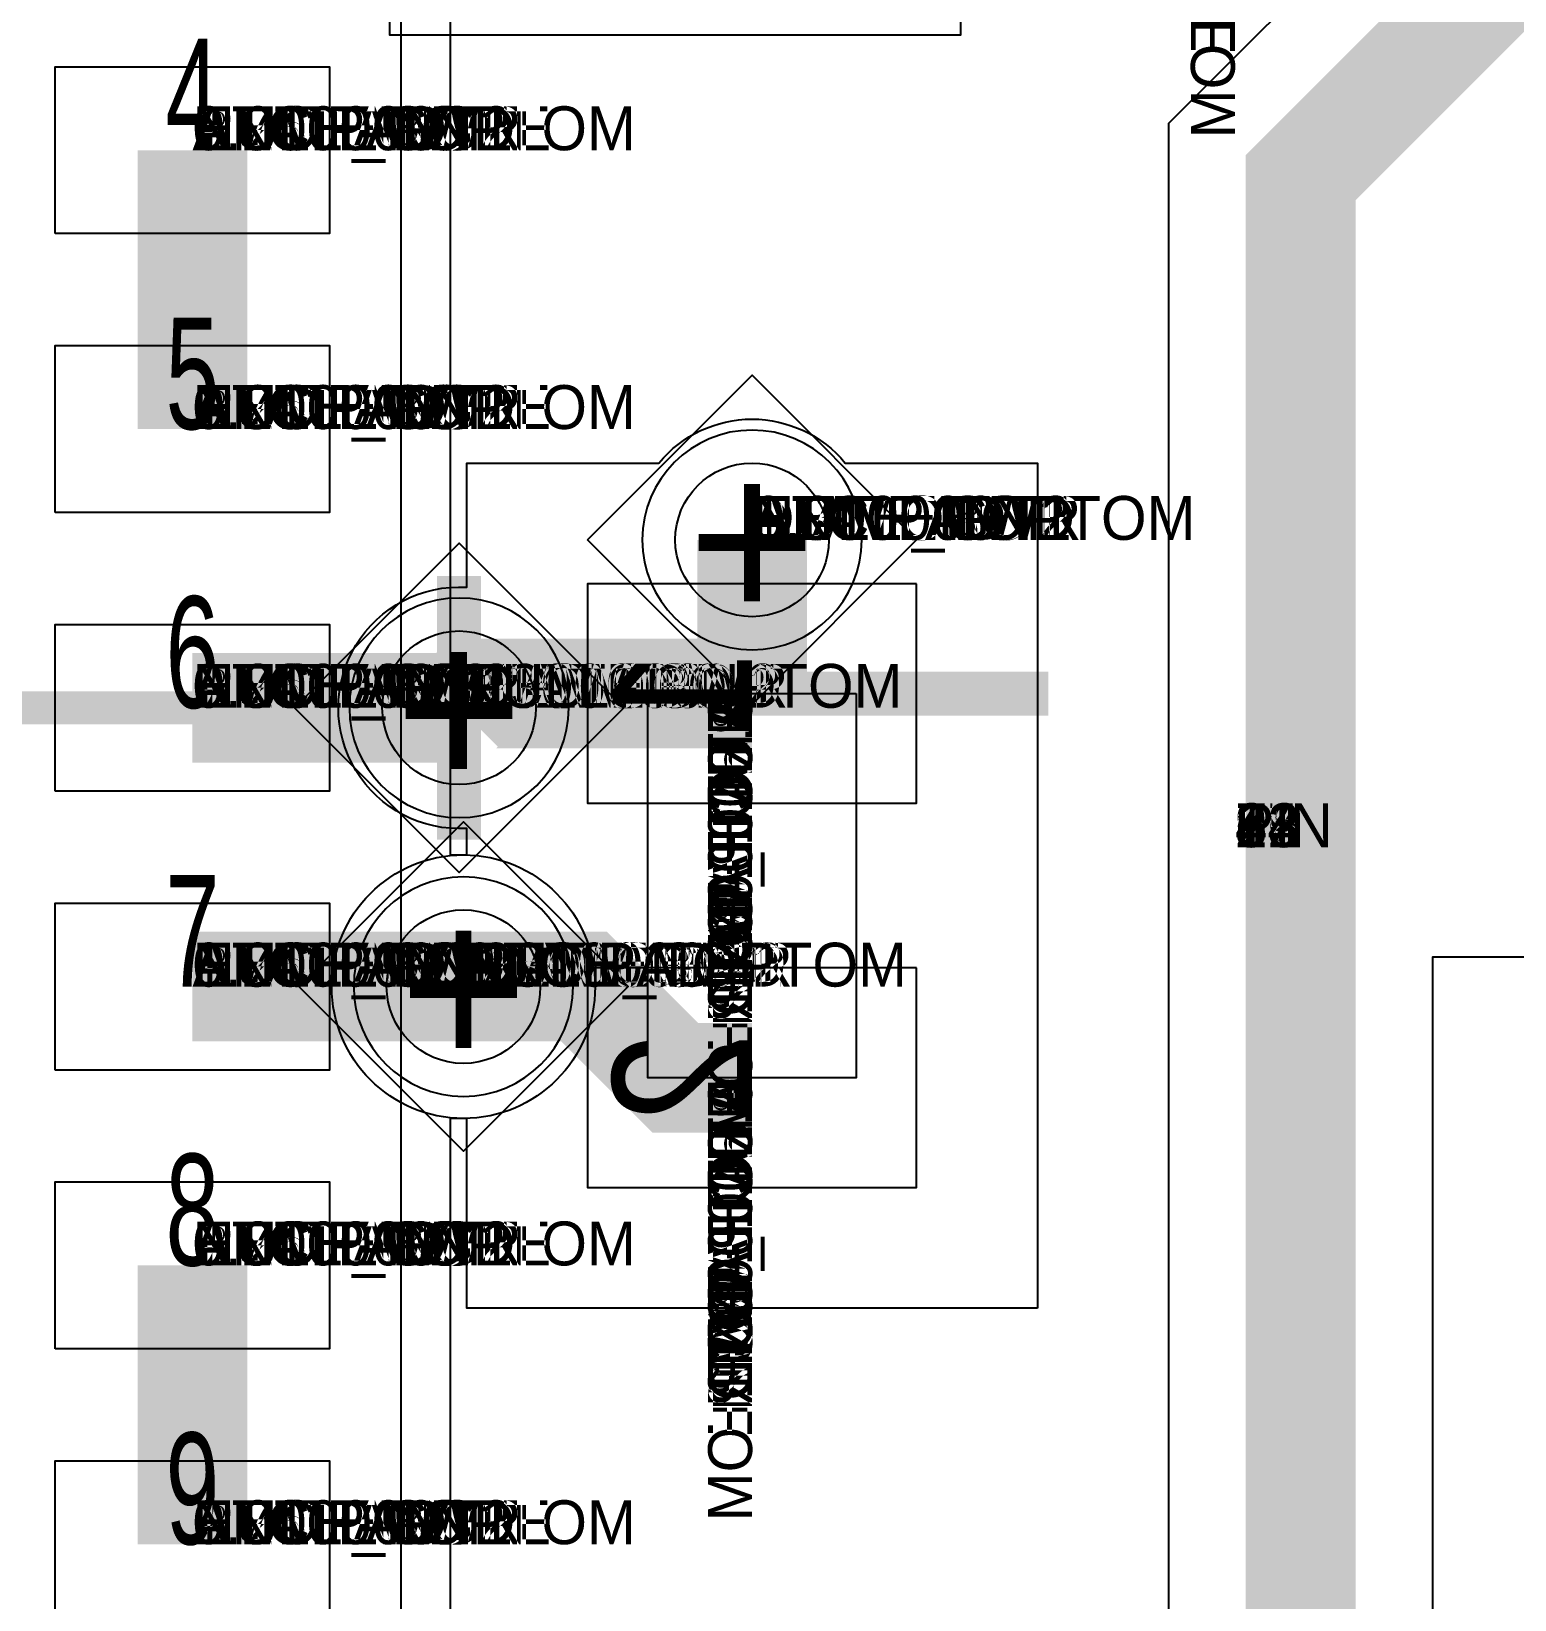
# Model space of a CAD drawing. Extents: x 0 to 323, y 0 to 320.
# Drawn here: x 24.53 to 31.29, y 243.88 to 251.02 of the extents above; entities that cross this region are included whole.
import ezdxf
from ezdxf.enums import TextEntityAlignment as Align

# ---------------------------------------------------------------- set-up
doc = ezdxf.new("R2010")
doc.units = 0
doc.header["$MEASUREMENT"] = 0
doc.layers.get('0').update_dxf_attribs({"linetype": 'CONTINUOUS'})
for name, color, linetype in [('CDN_FIGURES', 7, 'CONTINUOUS'), ('ETCH_BOTTOM', 7, 'CONTINUOUS'), ('ETCH_GND', 3, 'CONTINUOUS'), ('ETCH_INT1', 4, 'CONTINUOUS'), ('ETCH_INT2', 5, 'CONTINUOUS'), ('ETCH_PWR', 6, 'CONTINUOUS'), ('ETCH_TOP', 2, 'CONTINUOUS'), ('MANUFACTURING_NCLEGEND-1-6', 8, 'CONTINUOUS'), ('PACKAGE_GEOMETRY_ASSEMBLY_TOP', 11, 'CONTINUOUS'), ('PACKAGE_GEOMETRY_PIN_NUMBER', 9, 'CONTINUOUS')]:
    doc.layers.add(name, color=color, linetype=linetype)

# ---------------------------------------------------------------- blocks, each defined once
blk = doc.blocks.new('PAD_INFO')
for tag in ['SHAPE_TYPE', 'PAD_HEIGHT', 'PAD_LAYER', 'PAD_TYPE', 'PAD_WIDTH']:
    blk.add_attdef(tag, (0, 0), '', height=0.2)
at = {"flags": 2}
blk.add_attdef('CDN_TYPE', (0, 0), '', height=0.2, dxfattribs=at)
blk = doc.blocks.new('DRILL_INFO')
at = {"flags": 2}
blk.add_attdef('CDN_TYPE', (0, 0), '', height=0.2, dxfattribs=at)
for tag in ['FSHAPE', 'FCHAR', 'DRILL_HEIGHT', 'DIAMETER', 'PLATED', 'DRILL_WIDTH']:
    blk.add_attdef(tag, (0, 0), '', height=0.2)
blk = doc.blocks.new('VIA0700X0300')
at = {"layer": 'ETCH_BOTTOM'}
blk.add_circle((0, 0), 0.35, dxfattribs=at)
at = {"layer": 'ETCH_GND'}
blk.add_circle((0, 0), 0.35, dxfattribs=at)
at = {"layer": 'ETCH_INT1'}
blk.add_circle((0, 0), 0.35, dxfattribs=at)
at = {"layer": 'ETCH_INT2'}
blk.add_circle((0, 0), 0.35, dxfattribs=at)
at = {"layer": 'ETCH_PWR'}
blk.add_circle((0, 0), 0.35, dxfattribs=at)
at = {"layer": 'ETCH_TOP'}
blk.add_circle((0, 0), 0.35, dxfattribs=at)
ref = blk.add_blockref('PAD_INFO', (0, 0))
ref.add_attrib('PAD_LAYER', 'ETCH_TOP', (0, 0), dxfattribs={"height": 0.2})
ref.add_attrib('SHAPE_TYPE', 'NULL', (0, 0), dxfattribs={"height": 0.2})
ref.add_attrib('PAD_TYPE', 'ANTIPAD', (0, 0), dxfattribs={"height": 0.2})
ref.add_attrib('PAD_WIDTH', '0.000000', (0, 0), dxfattribs={"height": 0.2})
ref.add_attrib('PAD_HEIGHT', '0.000000', (0, 0), dxfattribs={"height": 0.2})
ref = blk.add_blockref('PAD_INFO', (0, 0))
ref.add_attrib('PAD_LAYER', 'ETCH_GND', (0, 0), dxfattribs={"height": 0.2})
ref.add_attrib('SHAPE_TYPE', 'NULL', (0, 0), dxfattribs={"height": 0.2})
ref.add_attrib('PAD_TYPE', 'ANTIPAD', (0, 0), dxfattribs={"height": 0.2})
ref.add_attrib('PAD_WIDTH', '0.000000', (0, 0), dxfattribs={"height": 0.2})
ref.add_attrib('PAD_HEIGHT', '0.000000', (0, 0), dxfattribs={"height": 0.2})
ref = blk.add_blockref('PAD_INFO', (0, 0))
ref.add_attrib('PAD_LAYER', 'ETCH_INT1', (0, 0), dxfattribs={"height": 0.2})
ref.add_attrib('SHAPE_TYPE', 'NULL', (0, 0), dxfattribs={"height": 0.2})
ref.add_attrib('PAD_TYPE', 'ANTIPAD', (0, 0), dxfattribs={"height": 0.2})
ref.add_attrib('PAD_WIDTH', '0.000000', (0, 0), dxfattribs={"height": 0.2})
ref.add_attrib('PAD_HEIGHT', '0.000000', (0, 0), dxfattribs={"height": 0.2})
ref = blk.add_blockref('PAD_INFO', (0, 0))
ref.add_attrib('PAD_LAYER', 'ETCH_INT2', (0, 0), dxfattribs={"height": 0.2})
ref.add_attrib('SHAPE_TYPE', 'NULL', (0, 0), dxfattribs={"height": 0.2})
ref.add_attrib('PAD_TYPE', 'ANTIPAD', (0, 0), dxfattribs={"height": 0.2})
ref.add_attrib('PAD_WIDTH', '0.000000', (0, 0), dxfattribs={"height": 0.2})
ref.add_attrib('PAD_HEIGHT', '0.000000', (0, 0), dxfattribs={"height": 0.2})
ref = blk.add_blockref('PAD_INFO', (0, 0))
ref.add_attrib('PAD_LAYER', 'ETCH_PWR', (0, 0), dxfattribs={"height": 0.2})
ref.add_attrib('SHAPE_TYPE', 'NULL', (0, 0), dxfattribs={"height": 0.2})
ref.add_attrib('PAD_TYPE', 'ANTIPAD', (0, 0), dxfattribs={"height": 0.2})
ref.add_attrib('PAD_WIDTH', '0.000000', (0, 0), dxfattribs={"height": 0.2})
ref.add_attrib('PAD_HEIGHT', '0.000000', (0, 0), dxfattribs={"height": 0.2})
ref = blk.add_blockref('PAD_INFO', (0, 0))
ref.add_attrib('PAD_LAYER', 'ETCH_BOTTOM', (0, 0), dxfattribs={"height": 0.2})
ref.add_attrib('SHAPE_TYPE', 'NULL', (0, 0), dxfattribs={"height": 0.2})
ref.add_attrib('PAD_TYPE', 'ANTIPAD', (0, 0), dxfattribs={"height": 0.2})
ref.add_attrib('PAD_WIDTH', '0.000000', (0, 0), dxfattribs={"height": 0.2})
ref.add_attrib('PAD_HEIGHT', '0.000000', (0, 0), dxfattribs={"height": 0.2})
ref = blk.add_blockref('PAD_INFO', (0, 0))
ref.add_attrib('PAD_LAYER', 'ETCH_TOP', (0, 0), dxfattribs={"height": 0.2})
ref.add_attrib('SHAPE_TYPE', 'NULL', (0, 0), dxfattribs={"height": 0.2})
ref.add_attrib('PAD_TYPE', 'THERMAL', (0, 0), dxfattribs={"height": 0.2})
ref.add_attrib('PAD_WIDTH', '0.000000', (0, 0), dxfattribs={"height": 0.2})
ref.add_attrib('PAD_HEIGHT', '0.000000', (0, 0), dxfattribs={"height": 0.2})
ref = blk.add_blockref('PAD_INFO', (0, 0))
ref.add_attrib('PAD_LAYER', 'ETCH_GND', (0, 0), dxfattribs={"height": 0.2})
ref.add_attrib('SHAPE_TYPE', 'NULL', (0, 0), dxfattribs={"height": 0.2})
ref.add_attrib('PAD_TYPE', 'THERMAL', (0, 0), dxfattribs={"height": 0.2})
ref.add_attrib('PAD_WIDTH', '0.000000', (0, 0), dxfattribs={"height": 0.2})
ref.add_attrib('PAD_HEIGHT', '0.000000', (0, 0), dxfattribs={"height": 0.2})
ref = blk.add_blockref('PAD_INFO', (0, 0))
ref.add_attrib('PAD_LAYER', 'ETCH_INT1', (0, 0), dxfattribs={"height": 0.2})
ref.add_attrib('SHAPE_TYPE', 'NULL', (0, 0), dxfattribs={"height": 0.2})
ref.add_attrib('PAD_TYPE', 'THERMAL', (0, 0), dxfattribs={"height": 0.2})
ref.add_attrib('PAD_WIDTH', '0.000000', (0, 0), dxfattribs={"height": 0.2})
ref.add_attrib('PAD_HEIGHT', '0.000000', (0, 0), dxfattribs={"height": 0.2})
ref = blk.add_blockref('PAD_INFO', (0, 0))
ref.add_attrib('PAD_LAYER', 'ETCH_INT2', (0, 0), dxfattribs={"height": 0.2})
ref.add_attrib('SHAPE_TYPE', 'NULL', (0, 0), dxfattribs={"height": 0.2})
ref.add_attrib('PAD_TYPE', 'THERMAL', (0, 0), dxfattribs={"height": 0.2})
ref.add_attrib('PAD_WIDTH', '0.000000', (0, 0), dxfattribs={"height": 0.2})
ref.add_attrib('PAD_HEIGHT', '0.000000', (0, 0), dxfattribs={"height": 0.2})
ref = blk.add_blockref('PAD_INFO', (0, 0))
ref.add_attrib('PAD_LAYER', 'ETCH_PWR', (0, 0), dxfattribs={"height": 0.2})
ref.add_attrib('SHAPE_TYPE', 'NULL', (0, 0), dxfattribs={"height": 0.2})
ref.add_attrib('PAD_TYPE', 'THERMAL', (0, 0), dxfattribs={"height": 0.2})
ref.add_attrib('PAD_WIDTH', '0.000000', (0, 0), dxfattribs={"height": 0.2})
ref.add_attrib('PAD_HEIGHT', '0.000000', (0, 0), dxfattribs={"height": 0.2})
ref = blk.add_blockref('PAD_INFO', (0, 0))
ref.add_attrib('PAD_LAYER', 'ETCH_BOTTOM', (0, 0), dxfattribs={"height": 0.2})
ref.add_attrib('SHAPE_TYPE', 'NULL', (0, 0), dxfattribs={"height": 0.2})
ref.add_attrib('PAD_TYPE', 'THERMAL', (0, 0), dxfattribs={"height": 0.2})
ref.add_attrib('PAD_WIDTH', '0.000000', (0, 0), dxfattribs={"height": 0.2})
ref.add_attrib('PAD_HEIGHT', '0.000000', (0, 0), dxfattribs={"height": 0.2})
ref = blk.add_blockref('PAD_INFO', (0, 0))
ref.add_attrib('PAD_LAYER', 'ETCH_TOP', (0, 0), dxfattribs={"height": 0.2})
ref.add_attrib('SHAPE_TYPE', 'CIRCLE', (0, 0), dxfattribs={"height": 0.2})
ref.add_attrib('PAD_TYPE', 'REGULAR', (0, 0), dxfattribs={"height": 0.2})
ref.add_attrib('PAD_WIDTH', '0.700000', (0, 0), dxfattribs={"height": 0.2})
ref.add_attrib('PAD_HEIGHT', '0.700000', (0, 0), dxfattribs={"height": 0.2})
ref = blk.add_blockref('PAD_INFO', (0, 0))
ref.add_attrib('PAD_LAYER', 'ETCH_GND', (0, 0), dxfattribs={"height": 0.2})
ref.add_attrib('SHAPE_TYPE', 'CIRCLE', (0, 0), dxfattribs={"height": 0.2})
ref.add_attrib('PAD_TYPE', 'REGULAR', (0, 0), dxfattribs={"height": 0.2})
ref.add_attrib('PAD_WIDTH', '0.700000', (0, 0), dxfattribs={"height": 0.2})
ref.add_attrib('PAD_HEIGHT', '0.700000', (0, 0), dxfattribs={"height": 0.2})
ref = blk.add_blockref('PAD_INFO', (0, 0))
ref.add_attrib('PAD_LAYER', 'ETCH_INT1', (0, 0), dxfattribs={"height": 0.2})
ref.add_attrib('SHAPE_TYPE', 'CIRCLE', (0, 0), dxfattribs={"height": 0.2})
ref.add_attrib('PAD_TYPE', 'REGULAR', (0, 0), dxfattribs={"height": 0.2})
ref.add_attrib('PAD_WIDTH', '0.700000', (0, 0), dxfattribs={"height": 0.2})
ref.add_attrib('PAD_HEIGHT', '0.700000', (0, 0), dxfattribs={"height": 0.2})
ref = blk.add_blockref('PAD_INFO', (0, 0))
ref.add_attrib('PAD_LAYER', 'ETCH_INT2', (0, 0), dxfattribs={"height": 0.2})
ref.add_attrib('SHAPE_TYPE', 'CIRCLE', (0, 0), dxfattribs={"height": 0.2})
ref.add_attrib('PAD_TYPE', 'REGULAR', (0, 0), dxfattribs={"height": 0.2})
ref.add_attrib('PAD_WIDTH', '0.700000', (0, 0), dxfattribs={"height": 0.2})
ref.add_attrib('PAD_HEIGHT', '0.700000', (0, 0), dxfattribs={"height": 0.2})
ref = blk.add_blockref('PAD_INFO', (0, 0))
ref.add_attrib('PAD_LAYER', 'ETCH_PWR', (0, 0), dxfattribs={"height": 0.2})
ref.add_attrib('SHAPE_TYPE', 'CIRCLE', (0, 0), dxfattribs={"height": 0.2})
ref.add_attrib('PAD_TYPE', 'REGULAR', (0, 0), dxfattribs={"height": 0.2})
ref.add_attrib('PAD_WIDTH', '0.700000', (0, 0), dxfattribs={"height": 0.2})
ref.add_attrib('PAD_HEIGHT', '0.700000', (0, 0), dxfattribs={"height": 0.2})
ref = blk.add_blockref('PAD_INFO', (0, 0))
ref.add_attrib('PAD_LAYER', 'ETCH_BOTTOM', (0, 0), dxfattribs={"height": 0.2})
ref.add_attrib('SHAPE_TYPE', 'CIRCLE', (0, 0), dxfattribs={"height": 0.2})
ref.add_attrib('PAD_TYPE', 'REGULAR', (0, 0), dxfattribs={"height": 0.2})
ref.add_attrib('PAD_WIDTH', '0.700000', (0, 0), dxfattribs={"height": 0.2})
ref.add_attrib('PAD_HEIGHT', '0.700000', (0, 0), dxfattribs={"height": 0.2})
ref = blk.add_blockref('DRILL_INFO', (0, 0))
ref.add_attrib('DIAMETER', '0.300000', (0, 0), dxfattribs={"height": 0.2})
ref.add_attrib('PLATED', 'PLATED', (0, 0), dxfattribs={"height": 0.2})
ref.add_attrib('FSHAPE', 'DIAMOND', (0, 0), dxfattribs={"height": 0.2})
ref.add_attrib('FCHAR', '+', (0, 0), dxfattribs={"height": 0.2})
ref.add_attrib('DRILL_WIDTH', '1.500000', (0, 0), dxfattribs={"height": 0.2})
ref.add_attrib('DRILL_HEIGHT', '1.500000', (0, 0), dxfattribs={"height": 0.2})
for tag in ['CDN_TYPE', 'PIN']:
    blk.add_attdef(tag, (0, 0), '', height=0.2)
at = {"flags": 2}
for tag in ['PSTKNAME', 'BBV']:
    blk.add_attdef(tag, (0, 0), '', height=0.2, dxfattribs=at)
blk = doc.blocks.new('FIGURE_DIAMOND')
at = {"layer": 'CDN_FIGURES'}
blk.add_lwpolyline([(-0.5, 0), (0, 0.5), (0.5, 0), (0, -0.5)], close=True, dxfattribs=at)
blk = doc.blocks.new('RC1000X1500TS')
at = {"layer": 'ETCH_TOP'}
blk.add_lwpolyline([(-0.5, -0.75), (-0.5, 0.75), (0.5, 0.75), (0.5, -0.75)], close=True, dxfattribs=at)
ref = blk.add_blockref('PAD_INFO', (0, 0))
ref.add_attrib('PAD_LAYER', 'ETCH_TOP', (0, 0), dxfattribs={"height": 0.2})
ref.add_attrib('SHAPE_TYPE', 'NULL', (0, 0), dxfattribs={"height": 0.2})
ref.add_attrib('PAD_TYPE', 'ANTIPAD', (0, 0), dxfattribs={"height": 0.2})
ref.add_attrib('PAD_WIDTH', '0.000000', (0, 0), dxfattribs={"height": 0.2})
ref.add_attrib('PAD_HEIGHT', '0.000000', (0, 0), dxfattribs={"height": 0.2})
ref = blk.add_blockref('PAD_INFO', (0, 0))
ref.add_attrib('PAD_LAYER', 'ETCH_GND', (0, 0), dxfattribs={"height": 0.2})
ref.add_attrib('SHAPE_TYPE', 'NULL', (0, 0), dxfattribs={"height": 0.2})
ref.add_attrib('PAD_TYPE', 'ANTIPAD', (0, 0), dxfattribs={"height": 0.2})
ref.add_attrib('PAD_WIDTH', '0.000000', (0, 0), dxfattribs={"height": 0.2})
ref.add_attrib('PAD_HEIGHT', '0.000000', (0, 0), dxfattribs={"height": 0.2})
ref = blk.add_blockref('PAD_INFO', (0, 0))
ref.add_attrib('PAD_LAYER', 'ETCH_INT1', (0, 0), dxfattribs={"height": 0.2})
ref.add_attrib('SHAPE_TYPE', 'NULL', (0, 0), dxfattribs={"height": 0.2})
ref.add_attrib('PAD_TYPE', 'ANTIPAD', (0, 0), dxfattribs={"height": 0.2})
ref.add_attrib('PAD_WIDTH', '0.000000', (0, 0), dxfattribs={"height": 0.2})
ref.add_attrib('PAD_HEIGHT', '0.000000', (0, 0), dxfattribs={"height": 0.2})
ref = blk.add_blockref('PAD_INFO', (0, 0))
ref.add_attrib('PAD_LAYER', 'ETCH_INT2', (0, 0), dxfattribs={"height": 0.2})
ref.add_attrib('SHAPE_TYPE', 'NULL', (0, 0), dxfattribs={"height": 0.2})
ref.add_attrib('PAD_TYPE', 'ANTIPAD', (0, 0), dxfattribs={"height": 0.2})
ref.add_attrib('PAD_WIDTH', '0.000000', (0, 0), dxfattribs={"height": 0.2})
ref.add_attrib('PAD_HEIGHT', '0.000000', (0, 0), dxfattribs={"height": 0.2})
ref = blk.add_blockref('PAD_INFO', (0, 0))
ref.add_attrib('PAD_LAYER', 'ETCH_PWR', (0, 0), dxfattribs={"height": 0.2})
ref.add_attrib('SHAPE_TYPE', 'NULL', (0, 0), dxfattribs={"height": 0.2})
ref.add_attrib('PAD_TYPE', 'ANTIPAD', (0, 0), dxfattribs={"height": 0.2})
ref.add_attrib('PAD_WIDTH', '0.000000', (0, 0), dxfattribs={"height": 0.2})
ref.add_attrib('PAD_HEIGHT', '0.000000', (0, 0), dxfattribs={"height": 0.2})
ref = blk.add_blockref('PAD_INFO', (0, 0))
ref.add_attrib('PAD_LAYER', 'ETCH_BOTTOM', (0, 0), dxfattribs={"height": 0.2})
ref.add_attrib('SHAPE_TYPE', 'NULL', (0, 0), dxfattribs={"height": 0.2})
ref.add_attrib('PAD_TYPE', 'ANTIPAD', (0, 0), dxfattribs={"height": 0.2})
ref.add_attrib('PAD_WIDTH', '0.000000', (0, 0), dxfattribs={"height": 0.2})
ref.add_attrib('PAD_HEIGHT', '0.000000', (0, 0), dxfattribs={"height": 0.2})
ref = blk.add_blockref('PAD_INFO', (0, 0))
ref.add_attrib('PAD_LAYER', 'ETCH_TOP', (0, 0), dxfattribs={"height": 0.2})
ref.add_attrib('SHAPE_TYPE', 'NULL', (0, 0), dxfattribs={"height": 0.2})
ref.add_attrib('PAD_TYPE', 'THERMAL', (0, 0), dxfattribs={"height": 0.2})
ref.add_attrib('PAD_WIDTH', '0.000000', (0, 0), dxfattribs={"height": 0.2})
ref.add_attrib('PAD_HEIGHT', '0.000000', (0, 0), dxfattribs={"height": 0.2})
ref = blk.add_blockref('PAD_INFO', (0, 0))
ref.add_attrib('PAD_LAYER', 'ETCH_GND', (0, 0), dxfattribs={"height": 0.2})
ref.add_attrib('SHAPE_TYPE', 'NULL', (0, 0), dxfattribs={"height": 0.2})
ref.add_attrib('PAD_TYPE', 'THERMAL', (0, 0), dxfattribs={"height": 0.2})
ref.add_attrib('PAD_WIDTH', '0.000000', (0, 0), dxfattribs={"height": 0.2})
ref.add_attrib('PAD_HEIGHT', '0.000000', (0, 0), dxfattribs={"height": 0.2})
ref = blk.add_blockref('PAD_INFO', (0, 0))
ref.add_attrib('PAD_LAYER', 'ETCH_INT1', (0, 0), dxfattribs={"height": 0.2})
ref.add_attrib('SHAPE_TYPE', 'NULL', (0, 0), dxfattribs={"height": 0.2})
ref.add_attrib('PAD_TYPE', 'THERMAL', (0, 0), dxfattribs={"height": 0.2})
ref.add_attrib('PAD_WIDTH', '0.000000', (0, 0), dxfattribs={"height": 0.2})
ref.add_attrib('PAD_HEIGHT', '0.000000', (0, 0), dxfattribs={"height": 0.2})
ref = blk.add_blockref('PAD_INFO', (0, 0))
ref.add_attrib('PAD_LAYER', 'ETCH_INT2', (0, 0), dxfattribs={"height": 0.2})
ref.add_attrib('SHAPE_TYPE', 'NULL', (0, 0), dxfattribs={"height": 0.2})
ref.add_attrib('PAD_TYPE', 'THERMAL', (0, 0), dxfattribs={"height": 0.2})
ref.add_attrib('PAD_WIDTH', '0.000000', (0, 0), dxfattribs={"height": 0.2})
ref.add_attrib('PAD_HEIGHT', '0.000000', (0, 0), dxfattribs={"height": 0.2})
ref = blk.add_blockref('PAD_INFO', (0, 0))
ref.add_attrib('PAD_LAYER', 'ETCH_PWR', (0, 0), dxfattribs={"height": 0.2})
ref.add_attrib('SHAPE_TYPE', 'NULL', (0, 0), dxfattribs={"height": 0.2})
ref.add_attrib('PAD_TYPE', 'THERMAL', (0, 0), dxfattribs={"height": 0.2})
ref.add_attrib('PAD_WIDTH', '0.000000', (0, 0), dxfattribs={"height": 0.2})
ref.add_attrib('PAD_HEIGHT', '0.000000', (0, 0), dxfattribs={"height": 0.2})
ref = blk.add_blockref('PAD_INFO', (0, 0))
ref.add_attrib('PAD_LAYER', 'ETCH_BOTTOM', (0, 0), dxfattribs={"height": 0.2})
ref.add_attrib('SHAPE_TYPE', 'NULL', (0, 0), dxfattribs={"height": 0.2})
ref.add_attrib('PAD_TYPE', 'THERMAL', (0, 0), dxfattribs={"height": 0.2})
ref.add_attrib('PAD_WIDTH', '0.000000', (0, 0), dxfattribs={"height": 0.2})
ref.add_attrib('PAD_HEIGHT', '0.000000', (0, 0), dxfattribs={"height": 0.2})
ref = blk.add_blockref('PAD_INFO', (0, 0))
ref.add_attrib('PAD_LAYER', 'ETCH_GND', (0, 0), dxfattribs={"height": 0.2})
ref.add_attrib('SHAPE_TYPE', 'NULL', (0, 0), dxfattribs={"height": 0.2})
ref.add_attrib('PAD_TYPE', 'REGULAR', (0, 0), dxfattribs={"height": 0.2})
ref.add_attrib('PAD_WIDTH', '0.000000', (0, 0), dxfattribs={"height": 0.2})
ref.add_attrib('PAD_HEIGHT', '0.000000', (0, 0), dxfattribs={"height": 0.2})
ref = blk.add_blockref('PAD_INFO', (0, 0))
ref.add_attrib('PAD_LAYER', 'ETCH_INT1', (0, 0), dxfattribs={"height": 0.2})
ref.add_attrib('SHAPE_TYPE', 'NULL', (0, 0), dxfattribs={"height": 0.2})
ref.add_attrib('PAD_TYPE', 'REGULAR', (0, 0), dxfattribs={"height": 0.2})
ref.add_attrib('PAD_WIDTH', '0.000000', (0, 0), dxfattribs={"height": 0.2})
ref.add_attrib('PAD_HEIGHT', '0.000000', (0, 0), dxfattribs={"height": 0.2})
ref = blk.add_blockref('PAD_INFO', (0, 0))
ref.add_attrib('PAD_LAYER', 'ETCH_INT2', (0, 0), dxfattribs={"height": 0.2})
ref.add_attrib('SHAPE_TYPE', 'NULL', (0, 0), dxfattribs={"height": 0.2})
ref.add_attrib('PAD_TYPE', 'REGULAR', (0, 0), dxfattribs={"height": 0.2})
ref.add_attrib('PAD_WIDTH', '0.000000', (0, 0), dxfattribs={"height": 0.2})
ref.add_attrib('PAD_HEIGHT', '0.000000', (0, 0), dxfattribs={"height": 0.2})
ref = blk.add_blockref('PAD_INFO', (0, 0))
ref.add_attrib('PAD_LAYER', 'ETCH_PWR', (0, 0), dxfattribs={"height": 0.2})
ref.add_attrib('SHAPE_TYPE', 'NULL', (0, 0), dxfattribs={"height": 0.2})
ref.add_attrib('PAD_TYPE', 'REGULAR', (0, 0), dxfattribs={"height": 0.2})
ref.add_attrib('PAD_WIDTH', '0.000000', (0, 0), dxfattribs={"height": 0.2})
ref.add_attrib('PAD_HEIGHT', '0.000000', (0, 0), dxfattribs={"height": 0.2})
ref = blk.add_blockref('PAD_INFO', (0, 0))
ref.add_attrib('PAD_LAYER', 'ETCH_BOTTOM', (0, 0), dxfattribs={"height": 0.2})
ref.add_attrib('SHAPE_TYPE', 'NULL', (0, 0), dxfattribs={"height": 0.2})
ref.add_attrib('PAD_TYPE', 'REGULAR', (0, 0), dxfattribs={"height": 0.2})
ref.add_attrib('PAD_WIDTH', '0.000000', (0, 0), dxfattribs={"height": 0.2})
ref.add_attrib('PAD_HEIGHT', '0.000000', (0, 0), dxfattribs={"height": 0.2})
ref = blk.add_blockref('DRILL_INFO', (0, 0))
ref.add_attrib('DIAMETER', '0.000000', (0, 0), dxfattribs={"height": 0.2})
ref.add_attrib('PLATED', 'PLATED', (0, 0), dxfattribs={"height": 0.2})
ref.add_attrib('FSHAPE', 'NULL', (0, 0), dxfattribs={"height": 0.2})
ref.add_attrib('DRILL_WIDTH', '0.000000', (0, 0), dxfattribs={"height": 0.2})
ref.add_attrib('DRILL_HEIGHT', '0.000000', (0, 0), dxfattribs={"height": 0.2})
ref = blk.add_blockref('PAD_INFO', (0, 0))
ref.add_attrib('PAD_LAYER', 'ETCH_TOP', (0, 0), dxfattribs={"height": 0.2})
ref.add_attrib('SHAPE_TYPE', 'RECTANGLE', (0, 0), dxfattribs={"height": 0.2})
ref.add_attrib('PAD_TYPE', 'REGULAR', (0, 0), dxfattribs={"height": 0.2})
ref.add_attrib('PAD_WIDTH', '1.000000', (0, 0), dxfattribs={"height": 0.2})
ref.add_attrib('PAD_HEIGHT', '1.500000', (0, 0), dxfattribs={"height": 0.2})
for tag in ['CDN_TYPE', 'PIN']:
    blk.add_attdef(tag, (0, 0), '', height=0.2)
at = {"flags": 2}
for tag in ['PSTKNAME', 'BBV']:
    blk.add_attdef(tag, (0, 0), '', height=0.2, dxfattribs=at)
blk = doc.blocks.new('F56')
at = {"layer": 'PACKAGE_GEOMETRY_ASSEMBLY_TOP'}
blk.add_lwpolyline([(0, -0.475), (1.75, -0.475), (1.75, 0.475), (0, 0.475)], close=True, dxfattribs=at)
at = {"layer": 'ETCH_TOP'}
ref = blk.add_blockref('RC1000X1500TS', (0, 0), dxfattribs=at)
ref.add_attrib('CDN_TYPE', 'PIN', (0, 0), dxfattribs={"height": 0.2})
ref.add_attrib('PIN', '1', (0, 0), dxfattribs={"height": 0.2})
ref = blk.add_blockref('RC1000X1500TS', (1.75, 0), dxfattribs=at)
ref.add_attrib('CDN_TYPE', 'PIN', (0, 0), dxfattribs={"height": 0.2})
ref.add_attrib('PIN', '2', (0, 0), dxfattribs={"height": 0.2})
at = {"flags": 2}
for tag in ['SYMBOL_TYPE', 'CDN_TYPE', 'REFDES']:
    blk.add_attdef(tag, (0, 0), '', height=0.2, dxfattribs=at)
blk = doc.blocks.new('RC1250X0760TS')
at = {"layer": 'ETCH_TOP'}
blk.add_lwpolyline([(-0.625, -0.38), (-0.625, 0.38), (0.625, 0.38), (0.625, -0.38)], close=True, dxfattribs=at)
ref = blk.add_blockref('PAD_INFO', (0, 0))
ref.add_attrib('PAD_LAYER', 'ETCH_TOP', (0, 0), dxfattribs={"height": 0.2})
ref.add_attrib('SHAPE_TYPE', 'NULL', (0, 0), dxfattribs={"height": 0.2})
ref.add_attrib('PAD_TYPE', 'ANTIPAD', (0, 0), dxfattribs={"height": 0.2})
ref.add_attrib('PAD_WIDTH', '0.000000', (0, 0), dxfattribs={"height": 0.2})
ref.add_attrib('PAD_HEIGHT', '0.000000', (0, 0), dxfattribs={"height": 0.2})
ref = blk.add_blockref('PAD_INFO', (0, 0))
ref.add_attrib('PAD_LAYER', 'ETCH_GND', (0, 0), dxfattribs={"height": 0.2})
ref.add_attrib('SHAPE_TYPE', 'NULL', (0, 0), dxfattribs={"height": 0.2})
ref.add_attrib('PAD_TYPE', 'ANTIPAD', (0, 0), dxfattribs={"height": 0.2})
ref.add_attrib('PAD_WIDTH', '0.000000', (0, 0), dxfattribs={"height": 0.2})
ref.add_attrib('PAD_HEIGHT', '0.000000', (0, 0), dxfattribs={"height": 0.2})
ref = blk.add_blockref('PAD_INFO', (0, 0))
ref.add_attrib('PAD_LAYER', 'ETCH_INT1', (0, 0), dxfattribs={"height": 0.2})
ref.add_attrib('SHAPE_TYPE', 'NULL', (0, 0), dxfattribs={"height": 0.2})
ref.add_attrib('PAD_TYPE', 'ANTIPAD', (0, 0), dxfattribs={"height": 0.2})
ref.add_attrib('PAD_WIDTH', '0.000000', (0, 0), dxfattribs={"height": 0.2})
ref.add_attrib('PAD_HEIGHT', '0.000000', (0, 0), dxfattribs={"height": 0.2})
ref = blk.add_blockref('PAD_INFO', (0, 0))
ref.add_attrib('PAD_LAYER', 'ETCH_INT2', (0, 0), dxfattribs={"height": 0.2})
ref.add_attrib('SHAPE_TYPE', 'NULL', (0, 0), dxfattribs={"height": 0.2})
ref.add_attrib('PAD_TYPE', 'ANTIPAD', (0, 0), dxfattribs={"height": 0.2})
ref.add_attrib('PAD_WIDTH', '0.000000', (0, 0), dxfattribs={"height": 0.2})
ref.add_attrib('PAD_HEIGHT', '0.000000', (0, 0), dxfattribs={"height": 0.2})
ref = blk.add_blockref('PAD_INFO', (0, 0))
ref.add_attrib('PAD_LAYER', 'ETCH_PWR', (0, 0), dxfattribs={"height": 0.2})
ref.add_attrib('SHAPE_TYPE', 'NULL', (0, 0), dxfattribs={"height": 0.2})
ref.add_attrib('PAD_TYPE', 'ANTIPAD', (0, 0), dxfattribs={"height": 0.2})
ref.add_attrib('PAD_WIDTH', '0.000000', (0, 0), dxfattribs={"height": 0.2})
ref.add_attrib('PAD_HEIGHT', '0.000000', (0, 0), dxfattribs={"height": 0.2})
ref = blk.add_blockref('PAD_INFO', (0, 0))
ref.add_attrib('PAD_LAYER', 'ETCH_BOTTOM', (0, 0), dxfattribs={"height": 0.2})
ref.add_attrib('SHAPE_TYPE', 'NULL', (0, 0), dxfattribs={"height": 0.2})
ref.add_attrib('PAD_TYPE', 'ANTIPAD', (0, 0), dxfattribs={"height": 0.2})
ref.add_attrib('PAD_WIDTH', '0.000000', (0, 0), dxfattribs={"height": 0.2})
ref.add_attrib('PAD_HEIGHT', '0.000000', (0, 0), dxfattribs={"height": 0.2})
ref = blk.add_blockref('PAD_INFO', (0, 0))
ref.add_attrib('PAD_LAYER', 'ETCH_TOP', (0, 0), dxfattribs={"height": 0.2})
ref.add_attrib('SHAPE_TYPE', 'NULL', (0, 0), dxfattribs={"height": 0.2})
ref.add_attrib('PAD_TYPE', 'THERMAL', (0, 0), dxfattribs={"height": 0.2})
ref.add_attrib('PAD_WIDTH', '0.000000', (0, 0), dxfattribs={"height": 0.2})
ref.add_attrib('PAD_HEIGHT', '0.000000', (0, 0), dxfattribs={"height": 0.2})
ref = blk.add_blockref('PAD_INFO', (0, 0))
ref.add_attrib('PAD_LAYER', 'ETCH_GND', (0, 0), dxfattribs={"height": 0.2})
ref.add_attrib('SHAPE_TYPE', 'NULL', (0, 0), dxfattribs={"height": 0.2})
ref.add_attrib('PAD_TYPE', 'THERMAL', (0, 0), dxfattribs={"height": 0.2})
ref.add_attrib('PAD_WIDTH', '0.000000', (0, 0), dxfattribs={"height": 0.2})
ref.add_attrib('PAD_HEIGHT', '0.000000', (0, 0), dxfattribs={"height": 0.2})
ref = blk.add_blockref('PAD_INFO', (0, 0))
ref.add_attrib('PAD_LAYER', 'ETCH_INT1', (0, 0), dxfattribs={"height": 0.2})
ref.add_attrib('SHAPE_TYPE', 'NULL', (0, 0), dxfattribs={"height": 0.2})
ref.add_attrib('PAD_TYPE', 'THERMAL', (0, 0), dxfattribs={"height": 0.2})
ref.add_attrib('PAD_WIDTH', '0.000000', (0, 0), dxfattribs={"height": 0.2})
ref.add_attrib('PAD_HEIGHT', '0.000000', (0, 0), dxfattribs={"height": 0.2})
ref = blk.add_blockref('PAD_INFO', (0, 0))
ref.add_attrib('PAD_LAYER', 'ETCH_INT2', (0, 0), dxfattribs={"height": 0.2})
ref.add_attrib('SHAPE_TYPE', 'NULL', (0, 0), dxfattribs={"height": 0.2})
ref.add_attrib('PAD_TYPE', 'THERMAL', (0, 0), dxfattribs={"height": 0.2})
ref.add_attrib('PAD_WIDTH', '0.000000', (0, 0), dxfattribs={"height": 0.2})
ref.add_attrib('PAD_HEIGHT', '0.000000', (0, 0), dxfattribs={"height": 0.2})
ref = blk.add_blockref('PAD_INFO', (0, 0))
ref.add_attrib('PAD_LAYER', 'ETCH_PWR', (0, 0), dxfattribs={"height": 0.2})
ref.add_attrib('SHAPE_TYPE', 'NULL', (0, 0), dxfattribs={"height": 0.2})
ref.add_attrib('PAD_TYPE', 'THERMAL', (0, 0), dxfattribs={"height": 0.2})
ref.add_attrib('PAD_WIDTH', '0.000000', (0, 0), dxfattribs={"height": 0.2})
ref.add_attrib('PAD_HEIGHT', '0.000000', (0, 0), dxfattribs={"height": 0.2})
ref = blk.add_blockref('PAD_INFO', (0, 0))
ref.add_attrib('PAD_LAYER', 'ETCH_BOTTOM', (0, 0), dxfattribs={"height": 0.2})
ref.add_attrib('SHAPE_TYPE', 'NULL', (0, 0), dxfattribs={"height": 0.2})
ref.add_attrib('PAD_TYPE', 'THERMAL', (0, 0), dxfattribs={"height": 0.2})
ref.add_attrib('PAD_WIDTH', '0.000000', (0, 0), dxfattribs={"height": 0.2})
ref.add_attrib('PAD_HEIGHT', '0.000000', (0, 0), dxfattribs={"height": 0.2})
ref = blk.add_blockref('PAD_INFO', (0, 0))
ref.add_attrib('PAD_LAYER', 'ETCH_TOP', (0, 0), dxfattribs={"height": 0.2})
ref.add_attrib('SHAPE_TYPE', 'RECTANGLE', (0, 0), dxfattribs={"height": 0.2})
ref.add_attrib('PAD_TYPE', 'REGULAR', (0, 0), dxfattribs={"height": 0.2})
ref.add_attrib('PAD_WIDTH', '1.250000', (0, 0), dxfattribs={"height": 0.2})
ref.add_attrib('PAD_HEIGHT', '0.760000', (0, 0), dxfattribs={"height": 0.2})
ref = blk.add_blockref('PAD_INFO', (0, 0))
ref.add_attrib('PAD_LAYER', 'ETCH_GND', (0, 0), dxfattribs={"height": 0.2})
ref.add_attrib('SHAPE_TYPE', 'NULL', (0, 0), dxfattribs={"height": 0.2})
ref.add_attrib('PAD_TYPE', 'REGULAR', (0, 0), dxfattribs={"height": 0.2})
ref.add_attrib('PAD_WIDTH', '0.000000', (0, 0), dxfattribs={"height": 0.2})
ref.add_attrib('PAD_HEIGHT', '0.000000', (0, 0), dxfattribs={"height": 0.2})
ref = blk.add_blockref('PAD_INFO', (0, 0))
ref.add_attrib('PAD_LAYER', 'ETCH_INT1', (0, 0), dxfattribs={"height": 0.2})
ref.add_attrib('SHAPE_TYPE', 'NULL', (0, 0), dxfattribs={"height": 0.2})
ref.add_attrib('PAD_TYPE', 'REGULAR', (0, 0), dxfattribs={"height": 0.2})
ref.add_attrib('PAD_WIDTH', '0.000000', (0, 0), dxfattribs={"height": 0.2})
ref.add_attrib('PAD_HEIGHT', '0.000000', (0, 0), dxfattribs={"height": 0.2})
ref = blk.add_blockref('PAD_INFO', (0, 0))
ref.add_attrib('PAD_LAYER', 'ETCH_INT2', (0, 0), dxfattribs={"height": 0.2})
ref.add_attrib('SHAPE_TYPE', 'NULL', (0, 0), dxfattribs={"height": 0.2})
ref.add_attrib('PAD_TYPE', 'REGULAR', (0, 0), dxfattribs={"height": 0.2})
ref.add_attrib('PAD_WIDTH', '0.000000', (0, 0), dxfattribs={"height": 0.2})
ref.add_attrib('PAD_HEIGHT', '0.000000', (0, 0), dxfattribs={"height": 0.2})
ref = blk.add_blockref('PAD_INFO', (0, 0))
ref.add_attrib('PAD_LAYER', 'ETCH_PWR', (0, 0), dxfattribs={"height": 0.2})
ref.add_attrib('SHAPE_TYPE', 'NULL', (0, 0), dxfattribs={"height": 0.2})
ref.add_attrib('PAD_TYPE', 'REGULAR', (0, 0), dxfattribs={"height": 0.2})
ref.add_attrib('PAD_WIDTH', '0.000000', (0, 0), dxfattribs={"height": 0.2})
ref.add_attrib('PAD_HEIGHT', '0.000000', (0, 0), dxfattribs={"height": 0.2})
ref = blk.add_blockref('PAD_INFO', (0, 0))
ref.add_attrib('PAD_LAYER', 'ETCH_BOTTOM', (0, 0), dxfattribs={"height": 0.2})
ref.add_attrib('SHAPE_TYPE', 'NULL', (0, 0), dxfattribs={"height": 0.2})
ref.add_attrib('PAD_TYPE', 'REGULAR', (0, 0), dxfattribs={"height": 0.2})
ref.add_attrib('PAD_WIDTH', '0.000000', (0, 0), dxfattribs={"height": 0.2})
ref.add_attrib('PAD_HEIGHT', '0.000000', (0, 0), dxfattribs={"height": 0.2})
ref = blk.add_blockref('DRILL_INFO', (0, 0))
ref.add_attrib('DIAMETER', '0.000000', (0, 0), dxfattribs={"height": 0.2})
ref.add_attrib('PLATED', 'PLATED', (0, 0), dxfattribs={"height": 0.2})
ref.add_attrib('FSHAPE', 'NULL', (0, 0), dxfattribs={"height": 0.2})
ref.add_attrib('DRILL_WIDTH', '0.000000', (0, 0), dxfattribs={"height": 0.2})
ref.add_attrib('DRILL_HEIGHT', '0.000000', (0, 0), dxfattribs={"height": 0.2})
for tag in ['CDN_TYPE', 'PIN']:
    blk.add_attdef(tag, (0, 0), '', height=0.2)
at = {"flags": 2}
for tag in ['PSTKNAME', 'BBV']:
    blk.add_attdef(tag, (0, 0), '', height=0.2, dxfattribs=at)
blk = doc.blocks.new('SO-24W')
at = {"layer": 'PACKAGE_GEOMETRY_ASSEMBLY_TOP'}
blk.add_lwpolyline([(-3.8, -7.8), (3.8, -7.8), (3.8, 7.8), (-3.8, 7.8)], close=True, dxfattribs=at)
at = {"layer": 'ETCH_TOP'}
ref = blk.add_blockref('RC1250X0760TS', (-4.75, 6.985), dxfattribs=at)
ref.add_attrib('CDN_TYPE', 'PIN', (0, 0), dxfattribs={"height": 0.2})
ref.add_attrib('PIN', '1', (0, 0), dxfattribs={"height": 0.2})
ref = blk.add_blockref('RC1250X0760TS', (4.75, 6.985), dxfattribs=at)
ref.add_attrib('CDN_TYPE', 'PIN', (0, 0), dxfattribs={"height": 0.2})
ref.add_attrib('PIN', '24', (0, 0), dxfattribs={"height": 0.2})
ref = blk.add_blockref('RC1250X0760TS', (-4.75, 5.715), dxfattribs=at)
ref.add_attrib('CDN_TYPE', 'PIN', (0, 0), dxfattribs={"height": 0.2})
ref.add_attrib('PIN', '2', (0, 0), dxfattribs={"height": 0.2})
ref = blk.add_blockref('RC1250X0760TS', (4.75, 5.715), dxfattribs=at)
ref.add_attrib('CDN_TYPE', 'PIN', (0, 0), dxfattribs={"height": 0.2})
ref.add_attrib('PIN', '23', (0, 0), dxfattribs={"height": 0.2})
ref = blk.add_blockref('RC1250X0760TS', (-4.75, 4.445), dxfattribs=at)
ref.add_attrib('CDN_TYPE', 'PIN', (0, 0), dxfattribs={"height": 0.2})
ref.add_attrib('PIN', '3', (0, 0), dxfattribs={"height": 0.2})
ref = blk.add_blockref('RC1250X0760TS', (4.75, 4.445), dxfattribs=at)
ref.add_attrib('CDN_TYPE', 'PIN', (0, 0), dxfattribs={"height": 0.2})
ref.add_attrib('PIN', '22', (0, 0), dxfattribs={"height": 0.2})
ref = blk.add_blockref('RC1250X0760TS', (-4.75, 3.175), dxfattribs=at)
ref.add_attrib('CDN_TYPE', 'PIN', (0, 0), dxfattribs={"height": 0.2})
ref.add_attrib('PIN', '4', (0, 0), dxfattribs={"height": 0.2})
ref = blk.add_blockref('RC1250X0760TS', (4.75, 3.175), dxfattribs=at)
ref.add_attrib('CDN_TYPE', 'PIN', (0, 0), dxfattribs={"height": 0.2})
ref.add_attrib('PIN', '21', (0, 0), dxfattribs={"height": 0.2})
ref = blk.add_blockref('RC1250X0760TS', (-4.75, 1.905), dxfattribs=at)
ref.add_attrib('CDN_TYPE', 'PIN', (0, 0), dxfattribs={"height": 0.2})
ref.add_attrib('PIN', '5', (0, 0), dxfattribs={"height": 0.2})
ref = blk.add_blockref('RC1250X0760TS', (4.75, 1.905), dxfattribs=at)
ref.add_attrib('CDN_TYPE', 'PIN', (0, 0), dxfattribs={"height": 0.2})
ref.add_attrib('PIN', '20', (0, 0), dxfattribs={"height": 0.2})
ref = blk.add_blockref('RC1250X0760TS', (-4.75, 0.635), dxfattribs=at)
ref.add_attrib('CDN_TYPE', 'PIN', (0, 0), dxfattribs={"height": 0.2})
ref.add_attrib('PIN', '6', (0, 0), dxfattribs={"height": 0.2})
ref = blk.add_blockref('RC1250X0760TS', (4.75, 0.635), dxfattribs=at)
ref.add_attrib('CDN_TYPE', 'PIN', (0, 0), dxfattribs={"height": 0.2})
ref.add_attrib('PIN', '19', (0, 0), dxfattribs={"height": 0.2})
ref = blk.add_blockref('RC1250X0760TS', (-4.75, -6.985), dxfattribs=at)
ref.add_attrib('CDN_TYPE', 'PIN', (0, 0), dxfattribs={"height": 0.2})
ref.add_attrib('PIN', '12', (0, 0), dxfattribs={"height": 0.2})
ref = blk.add_blockref('RC1250X0760TS', (-4.75, -4.445), dxfattribs=at)
ref.add_attrib('CDN_TYPE', 'PIN', (0, 0), dxfattribs={"height": 0.2})
ref.add_attrib('PIN', '10', (0, 0), dxfattribs={"height": 0.2})
ref = blk.add_blockref('RC1250X0760TS', (-4.75, -3.175), dxfattribs=at)
ref.add_attrib('CDN_TYPE', 'PIN', (0, 0), dxfattribs={"height": 0.2})
ref.add_attrib('PIN', '9', (0, 0), dxfattribs={"height": 0.2})
ref = blk.add_blockref('RC1250X0760TS', (-4.75, -1.905), dxfattribs=at)
ref.add_attrib('CDN_TYPE', 'PIN', (0, 0), dxfattribs={"height": 0.2})
ref.add_attrib('PIN', '8', (0, 0), dxfattribs={"height": 0.2})
ref = blk.add_blockref('RC1250X0760TS', (-4.75, -5.715), dxfattribs=at)
ref.add_attrib('CDN_TYPE', 'PIN', (0, 0), dxfattribs={"height": 0.2})
ref.add_attrib('PIN', '11', (0, 0), dxfattribs={"height": 0.2})
ref = blk.add_blockref('RC1250X0760TS', (-4.75, -0.635), dxfattribs=at)
ref.add_attrib('CDN_TYPE', 'PIN', (0, 0), dxfattribs={"height": 0.2})
ref.add_attrib('PIN', '7', (0, 0), dxfattribs={"height": 0.2})
ref = blk.add_blockref('RC1250X0760TS', (4.75, -0.635), dxfattribs=at)
ref.add_attrib('CDN_TYPE', 'PIN', (0, 0), dxfattribs={"height": 0.2})
ref.add_attrib('PIN', '18', (0, 0), dxfattribs={"height": 0.2})
ref = blk.add_blockref('RC1250X0760TS', (4.75, -3.175), dxfattribs=at)
ref.add_attrib('CDN_TYPE', 'PIN', (0, 0), dxfattribs={"height": 0.2})
ref.add_attrib('PIN', '16', (0, 0), dxfattribs={"height": 0.2})
ref = blk.add_blockref('RC1250X0760TS', (4.75, -6.985), dxfattribs=at)
ref.add_attrib('CDN_TYPE', 'PIN', (0, 0), dxfattribs={"height": 0.2})
ref.add_attrib('PIN', '13', (0, 0), dxfattribs={"height": 0.2})
ref = blk.add_blockref('RC1250X0760TS', (4.75, -1.905), dxfattribs=at)
ref.add_attrib('CDN_TYPE', 'PIN', (0, 0), dxfattribs={"height": 0.2})
ref.add_attrib('PIN', '17', (0, 0), dxfattribs={"height": 0.2})
ref = blk.add_blockref('RC1250X0760TS', (4.75, -4.445), dxfattribs=at)
ref.add_attrib('CDN_TYPE', 'PIN', (0, 0), dxfattribs={"height": 0.2})
ref.add_attrib('PIN', '15', (0, 0), dxfattribs={"height": 0.2})
ref = blk.add_blockref('RC1250X0760TS', (4.75, -5.715), dxfattribs=at)
ref.add_attrib('CDN_TYPE', 'PIN', (0, 0), dxfattribs={"height": 0.2})
ref.add_attrib('PIN', '14', (0, 0), dxfattribs={"height": 0.2})
at = {"flags": 2}
for tag in ['SYMBOL_TYPE', 'CDN_TYPE', 'REFDES']:
    blk.add_attdef(tag, (0, 0), '', height=0.2, dxfattribs=at)

msp = doc.modelspace()

# ---------------------------------------------------------------- linework, layer by layer
at = {"layer": 'ETCH_BOTTOM'}
for points, format in [([(29.7125, 242.7556), (29.7125, 250.6041), (30.6138, 251.5054), (29.5236, 251.5054, -0.414066), (28.7627, 251.3443), (28.7627, 251.0054), (26.1625, 251.0054), (26.1625, 251.2245, -0.580347), (25.8883, 252.2298), (26.1383, 252.4798, -0.013911), (26.1625, 252.5028), (26.1625, 253.4569), (25.8883, 253.7312, -0.580347), (26.1625, 254.7365), (26.1625, 254.8556), (27.8055, 254.8556), (28.2125, 255.2626), (28.2125, 255.3054), (25.9125, 255.3054), (25.9125, 256.0575, -0.919724)], "xyb"), ([(30.3126, 241.7055, 0.5, 0.5, 0), (30.3126, 250.3555, 0.5, 0.5, 0), (32.5126, 252.5555, 0.5, 0.5, 0)], "xyseb"), ([(27.8126, 248.0055, 0.5, 0.5, 0), (27.8126, 248.7055, 0.5, 0.5, 0)], "xyseb"), ([(26.4776, 247.9405, 0.2, 0.2, 0), (26.4776, 248.5413, 0.2, 0.2, 0)], "xyseb"), ([(27.8126, 248.0055, 0.5, 0.5, 0), (26.5426, 248.0055, 0.5, 0.5, 0), (26.4776, 247.9405, 0.5, 0.5, 0)], "xyseb"), ([(26.4776, 247.3397, 0.2, 0.2, 0), (26.4776, 247.9405, 0.2, 0.2, 0)], "xyseb"), ([(27.8126, 248.0055, 0.2, 0.2, 0), (29.1634, 248.0055, 0.2, 0.2, 0)], "xyseb"), ([(27.8126, 246.2555, 0.5, 0.5, 0), (27.4626, 246.2555, 0.5, 0.5, 0), (27.0476, 246.6705, 0.5, 0.5, 0), (26.4976, 246.6705, 0.5, 0.5, 0)], "xyseb")]:
    msp.add_lwpolyline(points, format=format, dxfattribs=at)
msp.add_lwpolyline([(29.1127, 245.2054), (26.5125, 245.2054), (26.5125, 246.0704), (26.4976, 246.0704, -1), (26.4976, 247.2706), (26.5125, 247.2706), (26.5125, 247.3915, -1.065589), (26.5125, 248.4895), (26.5125, 249.0556), (27.3883, 249.0556, -0.471344), (28.2369, 249.0556), (29.1127, 249.0556)], format="xyb", close=True, dxfattribs=at)
msp.add_lwpolyline([(33.5127, 246.8054), (30.9127, 246.8054), (30.9127, 242.7556)], dxfattribs=at)
at = {"layer": 'ETCH_GND'}
msp.add_lwpolyline([(26.9977, 246.6705, 1), (25.9975, 246.6705, 1)], format="xyb", close=True, dxfattribs=at)
at = {"layer": 'ETCH_INT1'}
for points in [[(28.3127, 248.7055, 1), (27.3125, 248.7055, 1)], [(26.9777, 247.9405, 1), (25.9775, 247.9405, 1)], [(26.9977, 246.6705, 1), (25.9975, 246.6705, 1)]]:
    msp.add_lwpolyline(points, format="xyb", close=True, dxfattribs=at)
at = {"layer": 'ETCH_INT2'}
for points in [[(27.8126, 249.2056, 1), (27.8126, 248.2054, 1)], [(26.4776, 248.4406, 1), (26.4776, 247.4404, 1)], [(26.4976, 247.1706, 1), (26.4976, 246.1704, 1)]]:
    msp.add_lwpolyline(points, format="xyb", close=True, dxfattribs=at)
at = {"layer": 'ETCH_PWR'}
for points in [[(28.3127, 248.7055, 1), (27.3125, 248.7055, 1)], [(26.9777, 247.9405, 1), (25.9775, 247.9405, 1)]]:
    msp.add_lwpolyline(points, format="xyb", close=True, dxfattribs=at)
at = {"layer": 'ETCH_TOP'}
for points, format in [([(24.0875, 243.5556), (24.0875, 251.5554), (21.5125, 251.5554), (21.5125, 255.4056), (24.1127, 255.4056), (24.1127, 255.2206), (26.4377, 255.2206), (26.4377, 254.7424, -0.809311), (26.4377, 253.5686), (26.4377, 253.5056), (28.1197, 253.5056), (29.4162, 252.2091, -0.198912), (29.5627, 251.8555), (29.5627, 251.8055, -0.814673), (28.6034, 251.6075), (27.7055, 252.5054), (26.4377, 252.5054), (26.4377, 252.3924, -0.809311), (26.4377, 251.2186), (26.4377, 247.2706), (26.4976, 247.2706, -1), (26.4976, 246.0704), (26.4377, 246.0704), (26.4377, 242.4056)], "xyb"), ([(25.2626, 250.4805, 0.5, 0.5, 0), (25.2626, 249.2105, 0.5, 0.5, 0)], "xyseb"), ([(25.2626, 247.9405, 0.5, 0.5, 0), (26.4776, 247.9405, 0.5, 0.5, 0)], "xyseb"), ([(24.0368, 247.9405, 0.15, 0.15, 0), (25.2626, 247.9405, 0.15, 0.15, 0)], "xyseb"), ([(25.2626, 246.6705, 0.5, 0.5, 0), (26.4976, 246.6705, 0.5, 0.5, 0)], "xyseb"), ([(25.2626, 245.4005, 0.5, 0.5, 0), (25.2626, 244.1305, 0.5, 0.5, 0)], "xyseb")]:
    msp.add_lwpolyline(points, format=format, dxfattribs=at)

# ---------------------------------------------------------------- block references
msp.add_blockref('SO-24W', (30.0126, 247.3055))
at = {"xscale": -1, "rotation": 90}
for p in [(30.0126, 254.3055), (27.8126, 248.0055)]:
    msp.add_blockref('F56', p, dxfattribs=at)
at = {"layer": 'ETCH_TOP'}
for p in [(27.8126, 248.7055), (26.4776, 247.9405), (26.4976, 246.6705)]:
    msp.add_blockref('VIA0700X0300', p, dxfattribs=at)
at = {"layer": 'MANUFACTURING_NCLEGEND-1-6', "xscale": 1.5, "yscale": 1.5}
for p in [(27.8126, 248.7055), (26.4776, 247.9405), (26.4976, 246.6705)]:
    msp.add_blockref('FIGURE_DIAMOND', p, dxfattribs=at)

# ---------------------------------------------------------------- texts
at = {"layer": 'MANUFACTURING_NCLEGEND-1-6'}
for p in [(27.8126, 248.7055), (26.4776, 247.9405), (26.4976, 246.6705)]:
    msp.add_text('+', height=0.75, dxfattribs=at).set_placement(p, align=Align.MIDDLE_CENTER)
at = {"layer": 'PACKAGE_GEOMETRY_PIN_NUMBER', "width": 0.649606}
for s, p in [('4', (25.2626, 250.4805)), ('5', (25.2626, 249.2105)), ('6', (25.2626, 247.9405)), ('7', (25.2626, 246.6705)), ('8', (25.2626, 245.4005)), ('9', (25.2626, 244.1305))]:
    msp.add_text(s, height=0.508, dxfattribs=at).set_placement(p, align=Align.CENTER)
at = {"layer": 'PACKAGE_GEOMETRY_PIN_NUMBER', "text_generation_flag": 2, "width": 0.88}
for s, p in [('1', (27.8126, 248.0055)), ('2', (27.8126, 246.2555))]:
    msp.add_text(s, height=0.635, rotation=90, dxfattribs=at).set_placement(p, align=Align.CENTER)

doc.saveas('drawing.dxf')
